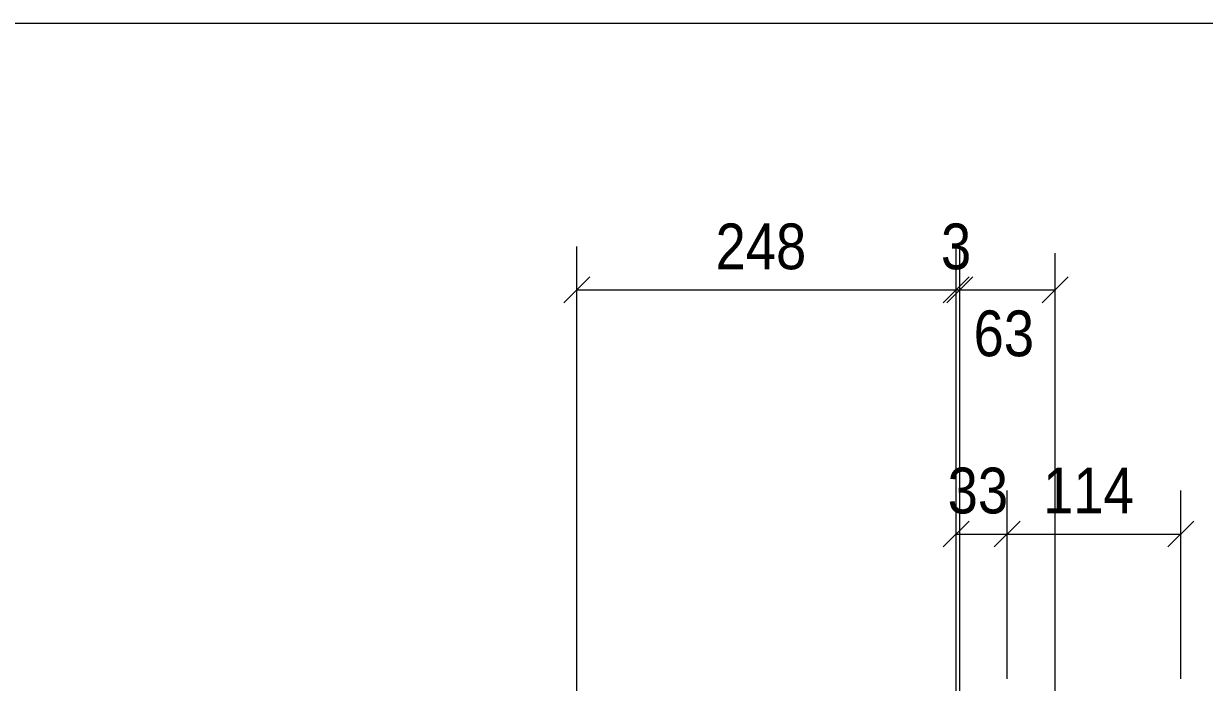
# Model space of a CAD drawing. Header units: millimetres. Extents: x 2 to 825, y 1 to 579.
# Drawn here: x 133.4 to 210.7, y 535.8 to 579 of the extents above; entities that cross this region are included whole.
import ezdxf

# ---------------------------------------------------------------- set-up
doc = ezdxf.new("R2010")
doc.units = ezdxf.units.MM
doc.linetypes.add('XKITLINE00', pattern=[0])
doc.layers.add('Dimensions', color=7, linetype='Continuous', lineweight=0)
doc.layers.add('DrawingSheet', color=5, linetype='Continuous', lineweight=0)
doc.styles.add('ARIAL', font='ARIAL.TTF')

# ---------------------------------------------------------------- blocks, each defined once
blk = doc.blocks.new('*A108')
at = {"layer": 'DrawingSheet', "color": 5, "linetype": 'XKITLINE00', "lineweight": 0}
blk.add_line((825, 579), (5, 579), dxfattribs=at)
blk = doc.blocks.new('*A192')
at = {"layer": 'Dimensions', "color": 7, "linetype": 'XKITLINE00', "lineweight": 0}
for p, q in [((169.616, 522.065), (169.616, 564.4)), ((194.45, 524.614), (194.45, 564.4)), ((170.465, 562.399), (168.768, 560.701)), ((195.299, 562.399), (193.601, 560.701)), ((169.616, 561.55), (194.45, 561.55))]:
    blk.add_line(p, q, dxfattribs=at)
at = {"layer": 'Dimensions', "color": 3}
for p in [(169.616, 561.55), (194.45, 561.55)]:
    blk.add_point(p, dxfattribs=at)
at = {"layer": 'Dimensions', "color": 3, "style": 'ARIAL', "width": 0.85}
blk.add_text('248', height=3, dxfattribs=at).set_placement((178.696, 562.9))
blk = doc.blocks.new('*A193')
at = {"layer": 'Dimensions', "color": 7, "linetype": 'XKITLINE00', "lineweight": 0}
for p, q in [((194.45, 524.614), (194.45, 564.4)), ((194.7, 515.605), (194.7, 564.4)), ((195.299, 562.399), (193.601, 560.701)), ((195.549, 562.399), (193.851, 560.701)), ((194.45, 561.55), (194.7, 561.55))]:
    blk.add_line(p, q, dxfattribs=at)
at = {"layer": 'Dimensions', "color": 3}
for p in [(194.45, 561.55), (194.7, 561.55)]:
    blk.add_point(p, dxfattribs=at)
at = {"layer": 'Dimensions', "color": 3, "style": 'ARIAL', "width": 0.85}
blk.add_text('3', height=3, dxfattribs=at).set_placement((193.462, 562.9))
blk = doc.blocks.new('*A194')
at = {"layer": 'Dimensions', "color": 7, "linetype": 'XKITLINE00', "lineweight": 0}
for p, q in [((194.7, 515.605), (194.7, 563.95)), ((200.95, 516.105), (200.95, 563.95)), ((195.549, 562.399), (193.851, 560.701)), ((201.799, 562.399), (200.101, 560.701)), ((194.7, 561.55), (200.95, 561.55))]:
    blk.add_line(p, q, dxfattribs=at)
at = {"layer": 'Dimensions', "color": 3}
for p in [(194.7, 561.55), (200.95, 561.55)]:
    blk.add_point(p, dxfattribs=at)
at = {"layer": 'Dimensions', "color": 3, "style": 'ARIAL', "width": 0.85}
blk.add_text('63', height=3, dxfattribs=at).set_placement((195.6, 557.2))
blk = doc.blocks.new('*A197')
at = {"layer": 'Dimensions', "color": 7, "linetype": 'XKITLINE00', "lineweight": 0}
for p, q in [((194.45, 524.614), (194.45, 548.4)), ((197.796, 536.055), (197.796, 548.4)), ((195.299, 546.399), (193.601, 544.701)), ((198.645, 546.399), (196.948, 544.701)), ((194.45, 545.55), (197.796, 545.55))]:
    blk.add_line(p, q, dxfattribs=at)
at = {"layer": 'Dimensions', "color": 3}
for p in [(194.45, 545.55), (197.796, 545.55)]:
    blk.add_point(p, dxfattribs=at)
at = {"layer": 'Dimensions', "color": 3, "style": 'ARIAL', "width": 0.85}
blk.add_text('33', height=3, dxfattribs=at).set_placement((193.898, 546.9))
blk = doc.blocks.new('*A198')
at = {"layer": 'Dimensions', "color": 7, "linetype": 'XKITLINE00', "lineweight": 0}
for p, q in [((197.796, 536.055), (197.796, 548.4)), ((209.177, 536.055), (209.177, 548.4)), ((198.645, 546.399), (196.948, 544.701)), ((210.026, 546.399), (208.329, 544.701)), ((197.796, 545.55), (209.177, 545.55))]:
    blk.add_line(p, q, dxfattribs=at)
at = {"layer": 'Dimensions', "color": 3}
for p in [(197.796, 545.55), (209.177, 545.55)]:
    blk.add_point(p, dxfattribs=at)
at = {"layer": 'Dimensions', "color": 3, "style": 'ARIAL', "width": 0.85}
blk.add_text('114', height=3, dxfattribs=at).set_placement((200.149, 546.9))

msp = doc.modelspace()

# ---------------------------------------------------------------- block references
at = {"lineweight": 0}
for name in ['*A108', '*A192', '*A193', '*A194', '*A197', '*A198']:
    msp.add_blockref(name, (0, 0), dxfattribs=at)

doc.saveas('drawing.dxf')
